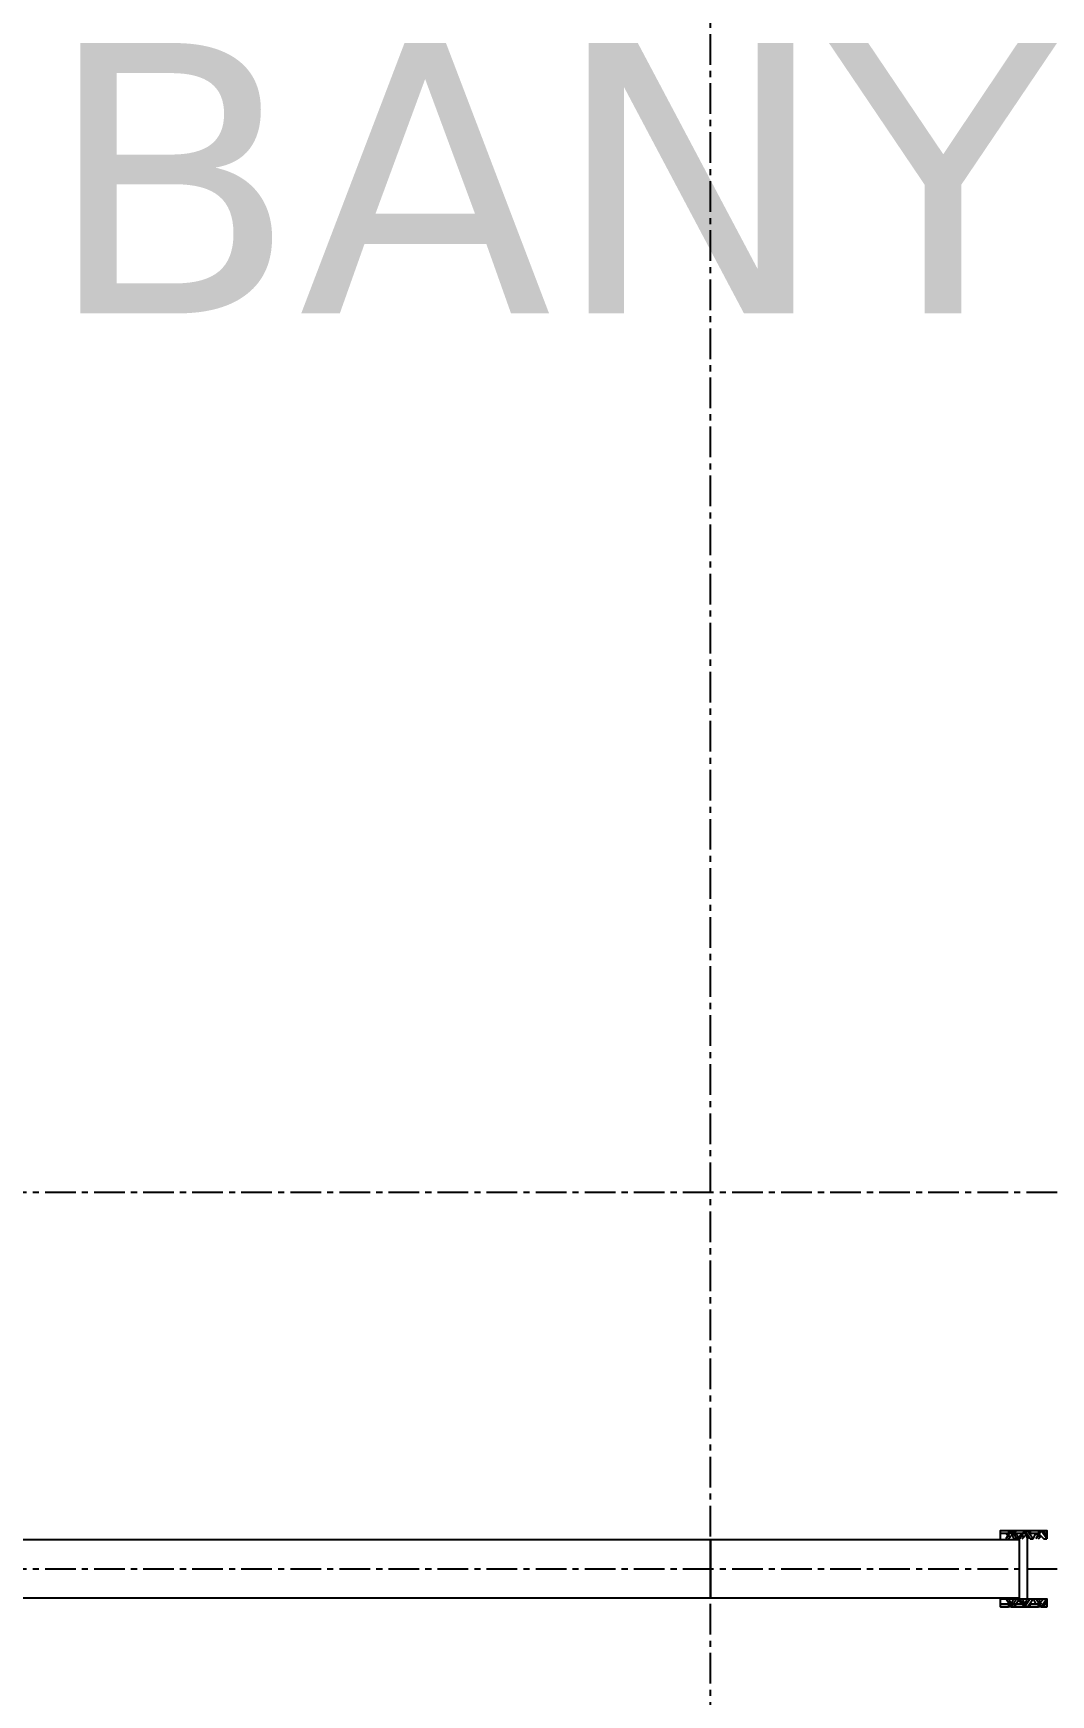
# Model space of a CAD drawing. Header units: centimetres. Extents: x -135 to 4159, y -1445 to 1077.
# Drawn here: x 65.4 to 170.7, y 431.2 to 603.3 of the extents above; entities that cross this region are included whole.
import ezdxf
from ezdxf.enums import TextEntityAlignment as Align

# ---------------------------------------------------------------- set-up
doc = ezdxf.new("R2010")
doc.units = ezdxf.units.CM
doc.linetypes.add('CENTER', pattern=[5.08, 3.175, -0.635, 0.635, -0.635])
for name, color, linetype in [('AKS', 4, 'CENTER'), ('IC_DUVAR_60', 30, 'Continuous'), ('IC_KAPILAR', 7, 'Continuous'), ('ODA_ADLARI', 7, 'Continuous')]:
    doc.layers.add(name, color=color, linetype=linetype)
doc.styles.add('PORTMAN', font='DejaVuSans.ttf')

# ---------------------------------------------------------------- blocks, each defined once
blk = doc.blocks.new('BOM_I01_1255p0_IC_DOLU')
blk.add_lwpolyline([(0, 0), (6, 0), (6, 125.5), (0, 125.5)], close=True)
blk = doc.blocks.new('kaynak-ic-kapi')
at = {"color": 133, "linetype": 'Continuous', "lineweight": 25, "true_color": 0x6ec1dd}
for p, q in [((54247.47, 7919.88), (54248.32, 7919.88)), ((54248.6, 7919.88), (54248.04, 7919.03)), ((54248.32, 7919.88), (54248.32, 7919.59)), ((54249.16, 7919.03), (54248.6, 7919.88)), ((54248.6, 7919.88), (54248.6, 7919.59)), ((54248.6, 7919.88), (54248.88, 7919.88)), ((54249.16, 7919.88), (54248.88, 7919.59)), ((54248.88, 7919.88), (54249.45, 7919.03)), ((54249.16, 7919.88), (54249.16, 7919.88)), ((54250.01, 7919.88), (54249.45, 7919.03)), ((54250.01, 7919.88), (54249.73, 7919.59)), ((54250.57, 7919.03), (54250.01, 7919.88)), ((54250.01, 7919.88), (54250.01, 7919.88)), ((54250.01, 7919.88), (54250.01, 7919.59)), ((54250.01, 7919.88), (54250.29, 7919.88)), ((54250.29, 7919.88), (54250.86, 7919.03)), ((54250.57, 7919.88), (54250.57, 7919.88)), ((54250.57, 7919.88), (54250.57, 7919.59)), ((54251.7, 7919.88), (54251.14, 7919.03)), ((54251.42, 7919.88), (54251.42, 7919.88)), ((54251.42, 7919.88), (54251.42, 7919.59)), ((54251.7, 7919.88), (54251.42, 7919.59)), ((54252.27, 7919.03), (54251.7, 7919.88)), ((54251.7, 7919.88), (54252.27, 7919.88)), ((54251.7, 7919.88), (54251.98, 7919.88)), ((54251.98, 7919.88), (54251.98, 7919.88)), ((54251.98, 7919.88), (54251.98, 7919.59)), ((54251.98, 7919.88), (54252.27, 7919.03)), ((54248.32, 7919.59), (54247.47, 7919.59)), ((54248.32, 7919.31), (54248.04, 7919.59)), ((54248.32, 7919.31), (54248.6, 7919.31)), ((54248.32, 7919.03), (54248.6, 7919.31)), ((54248.6, 7919.59), (54248.88, 7919.03)), ((54249.73, 7919.59), (54248.88, 7919.59)), ((54249.16, 7919.03), (54248.88, 7919.03)), ((54249.16, 7919.03), (54249.73, 7919.59)), ((54249.16, 7919.03), (54249.45, 7919.03)), ((54249.73, 7919.31), (54249.73, 7919.59)), ((54249.73, 7919.31), (54250.01, 7919.31)), ((54249.73, 7919.03), (54250.01, 7919.31)), ((54250.01, 7919.59), (54250.29, 7919.03)), ((54250.29, 7912.83), (54250.29, 7919.03)), ((54251.42, 7919.59), (54250.57, 7919.59)), ((54250.57, 7919.03), (54250.57, 7919.03)), ((54250.57, 7919.03), (54250.86, 7919.03)), ((54250.86, 7919.03), (54251.14, 7919.59)), ((54251.42, 7919.31), (54251.14, 7919.59)), ((54251.42, 7919.59), (54251.98, 7919.03)), ((54251.42, 7919.31), (54251.7, 7919.31)), ((54251.42, 7919.03), (54251.7, 7919.31)), ((54252.27, 7919.59), (54251.98, 7919.59)), ((54251.98, 7919.03), (54251.98, 7919.03)), ((54251.98, 7919.03), (54252.27, 7919.03)), ((54252.27, 7919.03), (54252.27, 7919.03)), ((54248.32, 7912.26), (54247.47, 7912.26)), ((54247.47, 7911.98), (54248.32, 7911.98)), ((54248.6, 7911.98), (54248.04, 7912.83)), ((54248.32, 7912.26), (54248.04, 7912.26)), ((54248.32, 7912.83), (54248.6, 7912.26)), ((54248.32, 7912.26), (54248.32, 7911.98)), ((54248.32, 7912.26), (54248.6, 7912.26)), ((54249.16, 7912.83), (54248.6, 7911.98)), ((54248.6, 7912.26), (54248.88, 7912.83)), ((54249.16, 7912.83), (54248.88, 7912.83)), ((54248.88, 7911.98), (54249.45, 7912.83)), ((54249.16, 7911.98), (54248.88, 7912.26)), ((54249.73, 7912.26), (54248.88, 7912.26)), ((54249.16, 7912.83), (54249.45, 7912.83)), ((54249.16, 7912.83), (54249.73, 7912.26)), ((54249.16, 7911.98), (54249.16, 7911.98)), ((54250.01, 7911.98), (54249.45, 7912.83)), ((54249.73, 7912.83), (54250.01, 7912.26)), ((54250.01, 7911.98), (54249.73, 7912.26)), ((54249.73, 7912.26), (54249.73, 7912.26)), ((54249.73, 7912.26), (54250.01, 7912.26)), ((54250.57, 7912.83), (54250.01, 7911.98)), ((54250.01, 7912.26), (54250.29, 7912.83)), ((54250.01, 7911.98), (54250.01, 7912.26)), ((54250.01, 7911.98), (54250.01, 7911.98)), ((54250.01, 7911.98), (54250.29, 7911.98)), ((54250.29, 7911.98), (54250.86, 7912.83)), ((54250.57, 7912.83), (54250.57, 7912.83)), ((54250.57, 7912.83), (54250.86, 7912.83)), ((54250.57, 7911.98), (54250.57, 7912.26)), ((54251.42, 7912.26), (54250.57, 7912.26)), ((54250.57, 7911.98), (54250.57, 7911.98)), ((54250.86, 7912.83), (54251.14, 7912.26)), ((54251.7, 7911.98), (54251.14, 7912.83)), ((54251.42, 7912.26), (54251.14, 7912.26)), ((54251.42, 7912.26), (54251.98, 7912.83)), ((54251.42, 7912.83), (54251.7, 7912.26)), ((54251.42, 7911.98), (54251.42, 7912.26)), ((54251.7, 7911.98), (54251.42, 7912.26)), ((54251.42, 7912.26), (54251.7, 7912.26)), ((54251.42, 7911.98), (54251.42, 7911.98)), ((54252.27, 7912.83), (54251.7, 7911.98)), ((54251.7, 7911.98), (54252.27, 7911.98)), ((54251.7, 7911.98), (54251.98, 7911.98)), ((54251.98, 7912.83), (54251.98, 7912.83)), ((54251.98, 7912.83), (54252.27, 7912.83)), ((54251.98, 7911.98), (54252.27, 7912.83)), ((54251.98, 7911.98), (54251.98, 7912.26)), ((54252.27, 7912.26), (54251.98, 7912.26)), ((54251.98, 7911.98), (54251.98, 7911.98)), ((54252.27, 7912.83), (54252.27, 7912.83))]:
    blk.add_line(p, q, dxfattribs=at)
for points in [[(54247.47, 7919.03), (54247.47, 7919.88), (54252.27, 7919.88), (54252.27, 7919.03)], [(54248.6, 7919.88), (54250.01, 7919.88), (54251.42, 7919.88)], [(54248.6, 7912.26), (54248.6, 7911.98), (54248.88, 7911.98)], [(54248.6, 7911.98), (54250.01, 7911.98), (54251.42, 7911.98)]]:
    blk.add_lwpolyline(points, dxfattribs=at)
blk.add_lwpolyline([(54247.47, 7912.83), (54252.27, 7912.83), (54252.27, 7911.98), (54247.47, 7911.98)], close=True, dxfattribs=at)
blk = doc.blocks.new('BOM_K01_IC_KAPI_ACIKLIK820')
at = {"layer": 'IC_KAPILAR'}
blk.add_blockref('kaynak-ic-kapi', (0, 0), dxfattribs=at)
blk = doc.blocks.new('BOM_I11_1255p0_IC_K01_SOL_UST_KAYP102p5')
blk.add_lwpolyline([(0, 0), (6, 0), (6, 32), (0, 32)], close=True)
at = {"layer": 'IC_KAPILAR', "rotation": 90}
blk.add_blockref('BOM_K01_IC_KAPI_ACIKLIK820', (7918.93, -54217.469), dxfattribs=at)

msp = doc.modelspace()

# ---------------------------------------------------------------- linework, layer by layer
at = {"layer": 'AKS'}
for p, q in [((135.5, -35), (135.5, 780.25)), ((-35, 483.25), (808, 483.25)), ((-35, 444.25), (808, 444.25))]:
    msp.add_line(p, q, dxfattribs=at)

# ---------------------------------------------------------------- block references
at = {"layer": 'IC_DUVAR_60', "rotation": 270}
for name, p in [('BOM_I11_1255p0_IC_K01_SOL_UST_KAYP102p5', (135.5, 447.25)), ('BOM_I01_1255p0_IC_DOLU', (10, 447.25))]:
    msp.add_blockref(name, p, dxfattribs=at)

# ---------------------------------------------------------------- texts
at = {"layer": 'ODA_ADLARI', "style": 'PORTMAN'}
msp.add_text('BANYO', height=28, dxfattribs=at).set_placement((134, 588.25), align=Align.MIDDLE_CENTER)

doc.saveas('drawing.dxf')
